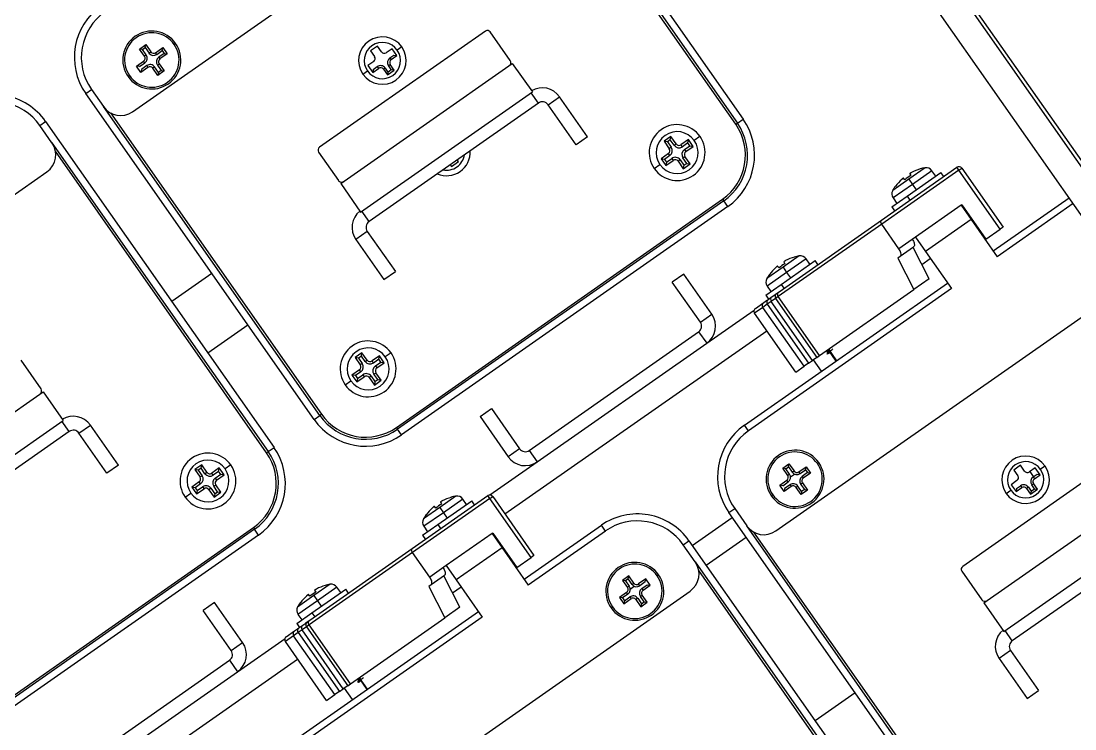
# Model space of a CAD drawing. Header units: millimetres. Extents: x 152904052 to 153933663, y 538271515 to 539240469.
# Drawn here: x 153353306.3 to 153353457.2, y 538947112.1 to 538947213.4 of the extents above; entities that cross this region are included whole.
import ezdxf

# ---------------------------------------------------------------- set-up
doc = ezdxf.new("R2010")
doc.units = ezdxf.units.MM
doc.layers.add('POWR', color=5, linetype='Continuous')

msp = doc.modelspace()

# ---------------------------------------------------------------- linework, layer by layer
at = {"layer": 'POWR', "color": 7}
for p, q in [((153353563.99, 538947041.41), (153353377.35, 538947307.97)), ((153353377.76, 538947308.25), (153353564.4, 538947041.7)), ((153353560.72, 538947039.12), (153353374.08, 538947305.67)), ((153353377.03, 538947246.09), (153353409.73, 538947199.4)), ((153353377.93, 538947243.06), (153353408.91, 538947198.83)), ((153353408.66, 538947198.66), (153353378.44, 538947241.82)), ((153353322.32, 538947200.45), (153353377.2, 538947238.88)), ((153353372.82, 538947212.01), (153353349.06, 538947195.38)), ((153353376.38, 538947207.79), (153353373.52, 538947211.89)), ((153353323.29, 538947209.44), (153353324.19, 538947210.07)), ((153353323.72, 538947209.36), (153353324.11, 538947209.64)), ((153353324.11, 538947209.64), (153353324.19, 538947210.07)), ((153353324.11, 538947209.64), (153353324.66, 538947208.87)), ((153353324.19, 538947210.07), (153353324.91, 538947209.04)), ((153353325.6, 538947208.92), (153353326.63, 538947209.64)), ((153353326.55, 538947209.21), (153353326.63, 538947209.64)), ((153353326.63, 538947209.64), (153353327.26, 538947208.74)), ((153353328.25, 538947210.11), (153353328.46, 538947210.25)), ((153353357.36, 538947209.86), (153353356.38, 538947209.17)), ((153353357.93, 538947209.04), (153353357.36, 538947209.86)), ((153353360.86, 538947209.74), (153353360.2, 538947209.28)), ((153353323.72, 538947209.36), (153353323.29, 538947209.44)), ((153353324.01, 538947208.41), (153353323.29, 538947209.44)), ((153353324.26, 538947208.59), (153353323.72, 538947209.36)), ((153353324.26, 538947208.59), (153353324.01, 538947208.41)), ((153353324.66, 538947208.87), (153353324.91, 538947209.04)), ((153353325.78, 538947208.67), (153353325.6, 538947208.92)), ((153353325.78, 538947208.67), (153353326.55, 538947209.21)), ((153353326.83, 538947208.81), (153353326.06, 538947208.27)), ((153353326.06, 538947208.27), (153353326.23, 538947208.02)), ((153353327.26, 538947208.74), (153353326.23, 538947208.02)), ((153353326.55, 538947209.21), (153353326.83, 538947208.81)), ((153353326.83, 538947208.81), (153353327.26, 538947208.74)), ((153353356.38, 538947209.17), (153353356.95, 538947208.35)), ((153353359.45, 538947209.49), (153353358.63, 538947208.91)), ((153353359.14, 538947208.18), (153353359.71, 538947208.58)), ((153353359.14, 538947208.18), (153353359.32, 538947207.93)), ((153353359.32, 538947207.93), (153353360.14, 538947208.5)), ((153353360.14, 538947208.5), (153353359.45, 538947209.49)), ((153353359.71, 538947208.58), (153353360.14, 538947208.5)), ((153353322.86, 538947207), (153353323.88, 538947207.72)), ((153353323.49, 538947206.1), (153353322.86, 538947207)), ((153353323.29, 538947206.93), (153353322.86, 538947207)), ((153353323.29, 538947206.93), (153353324.06, 538947207.47)), ((153353324.51, 538947206.82), (153353323.49, 538947206.1)), ((153353323.57, 538947206.53), (153353323.49, 538947206.1)), ((153353324.34, 538947207.07), (153353323.57, 538947206.53)), ((153353324.06, 538947207.47), (153353323.88, 538947207.72)), ((153353324.34, 538947207.07), (153353324.51, 538947206.82)), ((153353325.46, 538947206.87), (153353325.21, 538947206.69)), ((153353325.93, 538947205.67), (153353325.21, 538947206.69)), ((153353326, 538947206.1), (153353325.46, 538947206.87)), ((153353325.86, 538947207.15), (153353326.11, 538947207.32)), ((153353325.86, 538947207.15), (153353326.4, 538947206.38)), ((153353326.11, 538947207.32), (153353326.83, 538947206.3)), ((153353352.1, 538947190.18), (153353376.67, 538947207.38)), ((153353356.83, 538947207.65), (153353356.01, 538947207.08)), ((153353356.01, 538947207.08), (153353356.7, 538947206.1)), ((153353356.7, 538947206.1), (153353357.52, 538947206.67)), ((153353356.77, 538947206.52), (153353356.7, 538947206.1)), ((153353356.77, 538947206.52), (153353357.34, 538947206.92)), ((153353357.34, 538947206.92), (153353357.52, 538947206.67)), ((153353358.46, 538947206.72), (153353358.21, 538947206.55)), ((153353358.21, 538947206.55), (153353358.79, 538947205.73)), ((153353358.46, 538947206.72), (153353358.86, 538947206.15)), ((153353358.86, 538947206.15), (153353359.34, 538947206.49)), ((153353358.94, 538947207.06), (153353359.2, 538947207.23)), ((153353359.34, 538947206.49), (153353358.94, 538947207.06)), ((153353359.77, 538947206.42), (153353359.2, 538947207.23)), ((153353359.34, 538947206.49), (153353359.77, 538947206.42)), ((153353376.67, 538947207.38), (153353379.54, 538947203.29)), ((153353321.86, 538947205.63), (153353321.66, 538947205.49)), ((153353326.83, 538947206.3), (153353325.93, 538947205.67)), ((153353326, 538947206.1), (153353325.93, 538947205.67)), ((153353326.4, 538947206.38), (153353326, 538947206.1)), ((153353326.4, 538947206.38), (153353326.83, 538947206.3)), ((153353355.29, 538947205.84), (153353355.94, 538947206.3)), ((153353358.79, 538947205.73), (153353359.77, 538947206.42)), ((153353358.86, 538947206.15), (153353358.79, 538947205.73)), ((153353315.6, 538947203.08), (153353316.42, 538947203.65)), ((153353316.42, 538947203.65), (153353318.14, 538947201.19)), ((153353348.29, 538947156.38), (153353315.6, 538947203.08)), ((153353354.96, 538947186.08), (153353379.54, 538947203.29)), ((153353380.41, 538947201.7), (153353379.37, 538947203.17)), ((153353381.8, 538947201.45), (153353383.44, 538947202.6)), ((153353387.45, 538947196.87), (153353383.44, 538947202.6)), ((153353349.11, 538947156.96), (153353318.14, 538947201.19)), ((153353380.41, 538947201.7), (153353356.16, 538947184.72)), ((153353385.81, 538947195.72), (153353381.8, 538947201.45)), ((153353309.04, 538947198.49), (153353309.86, 538947199.06)), ((153353309.86, 538947199.06), (153353342.56, 538947152.37)), ((153353319.13, 538947200.29), (153353349.36, 538947157.13)), ((153353408.91, 538947198.83), (153353409.73, 538947199.4)), ((153353310.76, 538947196.03), (153353309.04, 538947198.49)), ((153353408.66, 538947198.66), (153353408.91, 538947198.83)), ((153353310.76, 538947196.03), (153353341.74, 538947151.79)), ((153353387.45, 538947196.87), (153353385.81, 538947195.72)), ((153353399.38, 538947196.92), (153353398.4, 538947196.23)), ((153353398.4, 538947196.23), (153353399.14, 538947195.16)), ((153353398.89, 538947196.14), (153353398.4, 538947196.23)), ((153353399.29, 538947196.43), (153353398.89, 538947196.14)), ((153353398.89, 538947196.14), (153353399.43, 538947195.37)), ((153353399.29, 538947196.43), (153353399.38, 538947196.92)), ((153353399.84, 538947195.65), (153353399.29, 538947196.43)), ((153353400.13, 538947195.85), (153353399.38, 538947196.92)), ((153353401.89, 538947196.48), (153353400.82, 538947195.73)), ((153353401.8, 538947195.99), (153353401.02, 538947195.44)), ((153353401.8, 538947195.99), (153353401.89, 538947196.48)), ((153353402.09, 538947195.58), (153353401.8, 538947195.99)), ((153353402.58, 538947195.49), (153353401.89, 538947196.48)), ((153353403.54, 538947196.9), (153353402.72, 538947196.33)), ((153353341.49, 538947151.62), (153353311.27, 538947194.79)), ((153353348.94, 538947194.68), (153353351.81, 538947190.59)), ((153353399.02, 538947194.47), (153353397.96, 538947193.72)), ((153353399.22, 538947194.18), (153353399.02, 538947194.47)), ((153353399.43, 538947195.37), (153353399.14, 538947195.16)), ((153353399.84, 538947195.65), (153353400.13, 538947195.85)), ((153353401.02, 538947195.44), (153353400.82, 538947195.73)), ((153353401.31, 538947195.04), (153353402.09, 538947195.58)), ((153353401.31, 538947195.04), (153353401.51, 538947194.75)), ((153353401.51, 538947194.75), (153353402.58, 538947195.49)), ((153353402.09, 538947195.58), (153353402.58, 538947195.49)), ((153353367.96, 538947192.62), (153353368.95, 538947193.31)), ((153353368.95, 538947193.31), (153353368.77, 538947193.56)), ((153353397.96, 538947193.72), (153353398.64, 538947192.74)), ((153353398.45, 538947193.64), (153353397.96, 538947193.72)), ((153353399.22, 538947194.18), (153353398.45, 538947193.64)), ((153353398.45, 538947193.64), (153353398.73, 538947193.23)), ((153353398.64, 538947192.74), (153353399.71, 538947193.49)), ((153353398.73, 538947193.23), (153353398.64, 538947192.74)), ((153353398.73, 538947193.23), (153353399.51, 538947193.77)), ((153353399.51, 538947193.77), (153353399.71, 538947193.49)), ((153353400.69, 538947193.56), (153353400.41, 538947193.36)), ((153353400.41, 538947193.36), (153353401.15, 538947192.3)), ((153353400.69, 538947193.56), (153353401.24, 538947192.79)), ((153353401.1, 538947193.85), (153353401.39, 538947194.05)), ((153353401.64, 538947193.07), (153353401.1, 538947193.85)), ((153353401.15, 538947192.3), (153353402.13, 538947192.99)), ((153353401.24, 538947192.79), (153353401.64, 538947193.07)), ((153353402.13, 538947192.99), (153353401.39, 538947194.05)), ((153353401.64, 538947193.07), (153353402.13, 538947192.99)), ((153353255.14, 538947153.42), (153353310.03, 538947191.85)), ((153353367.79, 538947192.87), (153353367.96, 538947192.62)), ((153353396.99, 538947192.31), (153353397.81, 538947192.89)), ((153353401.24, 538947192.79), (153353401.15, 538947192.3)), ((153353429.52, 538947184.94), (153353440.33, 538947192.51)), ((153353440.62, 538947192.1), (153353429.56, 538947184.36)), ((153353433.18, 538947188.36), (153353438.03, 538947191.75)), ((153353435.77, 538947192.43), (153353433.45, 538947190.8)), ((153353433.57, 538947191.58), (153353433.72, 538947191.31)), ((153353436.75, 538947192.02), (153353433.97, 538947190.06)), ((153353435.07, 538947192.27), (153353435.08, 538947192.26)), ((153353437.3, 538947191.24), (153353436.75, 538947192.02)), ((153353438.43, 538947191.18), (153353438.03, 538947191.75)), ((153353440.62, 538947192.1), (153353440.33, 538947192.51)), ((153353440.62, 538947192.1), (153353441.03, 538947192.39)), ((153353446.53, 538947183.66), (153353440.62, 538947192.1)), ((153353441.03, 538947192.39), (153353446.94, 538947183.95)), ((153353352.1, 538947190.18), (153353354.96, 538947186.08)), ((153353433.45, 538947190.8), (153353431.13, 538947189.18)), ((153353433.97, 538947190.06), (153353431.18, 538947188.11)), ((153353432.88, 538947190.72), (153353432.68, 538947190.96)), ((153353433.45, 538947190.8), (153353433.97, 538947190.06)), ((153353433.97, 538947190.06), (153353434.51, 538947189.29)), ((153353431.53, 538947189.77), (153353431.51, 538947189.79)), ((153353360.08, 538947155.24), (153353406.77, 538947187.93)), ((153353406.94, 538947187.69), (153353360.25, 538947154.99)), ((153353406.77, 538947187.93), (153353406.94, 538947187.69)), ((153353407.52, 538947186.87), (153353406.94, 538947187.69)), ((153353430.99, 538947186.82), (153353433.18, 538947188.36)), ((153353431.18, 538947188.11), (153353431.73, 538947187.34)), ((153353433.18, 538947188.36), (153353433.58, 538947187.78)), ((153353440.94, 538947187.08), (153353434.39, 538947182.49)), ((153353441.04, 538947187.15), (153353440.94, 538947187.08)), ((153353440.94, 538947187.08), (153353442.38, 538947185.03)), ((153353441.04, 538947187.15), (153353444.48, 538947182.23)), ((153353441.21, 538947186.9), (153353441.11, 538947186.83)), ((153353445.53, 538947180.52), (153353456.38, 538947188.12)), ((153353456.96, 538947187.3), (153353446.1, 538947179.7)), ((153353356.16, 538947184.72), (153353355.13, 538947186.2)), ((153353407.52, 538947186.87), (153353360.83, 538947154.17)), ((153353430.99, 538947186.82), (153353431.39, 538947186.25)), ((153353441.27, 538947186.82), (153353441.21, 538947186.69)), ((153353429.56, 538947184.36), (153353414.75, 538947173.99)), ((153353414.87, 538947174.68), (153353429.52, 538947184.94)), ((153353432.03, 538947180.84), (153353429.56, 538947184.36)), ((153353442.38, 538947185.03), (153353435.82, 538947180.44)), ((153353442.38, 538947185.03), (153353446.1, 538947179.7)), ((153353446.94, 538947183.95), (153353446.53, 538947183.66)), ((153353355.91, 538947183.33), (153353354.28, 538947182.18)), ((153353355.91, 538947183.33), (153353359.93, 538947177.6)), ((153353434.39, 538947182.49), (153353432.03, 538947180.84)), ((153353434.39, 538947182.49), (153353435.82, 538947180.44)), ((153353444.48, 538947182.23), (153353446.53, 538947183.66)), ((153353354.28, 538947182.18), (153353358.29, 538947176.45)), ((153353434.12, 538947181.08), (153353432.21, 538947179.74)), ((153353436.33, 538947176.52), (153353434.04, 538947181.02)), ((153353444.48, 538947182.23), (153353444.38, 538947182.16)), ((153353417.75, 538947179.81), (153353415.43, 538947178.18)), ((153353418.73, 538947179.4), (153353415.94, 538947177.45)), ((153353417.04, 538947179.66), (153353417.05, 538947179.64)), ((153353419.27, 538947178.62), (153353418.73, 538947179.4)), ((153353432.21, 538947179.74), (153353431.87, 538947179.5)), ((153353431.87, 538947179.5), (153353434.16, 538947175)), ((153353435.28, 538947178.59), (153353436.51, 538947179.46)), ((153353435.82, 538947180.44), (153353439.55, 538947175.12)), ((153353415.43, 538947178.18), (153353413.11, 538947176.56)), ((153353414.86, 538947178.1), (153353414.66, 538947178.34)), ((153353415.16, 538947175.74), (153353420.01, 538947179.14)), ((153353415.43, 538947178.18), (153353415.94, 538947177.45)), ((153353415.55, 538947178.96), (153353415.7, 538947178.69)), ((153353420.41, 538947178.56), (153353420.01, 538947179.14)), ((153353333.66, 538947177.27), (153353327.93, 538947173.26)), ((153353358.29, 538947176.45), (153353359.93, 538947177.6)), ((153353401.22, 538947177.21), (153353399.58, 538947176.06)), ((153353405.23, 538947171.47), (153353401.22, 538947177.21)), ((153353415.94, 538947177.45), (153353413.16, 538947175.5)), ((153353413.51, 538947177.15), (153353413.49, 538947177.17)), ((153353415.94, 538947177.45), (153353416.49, 538947176.67)), ((153353436.33, 538947176.52), (153353434.16, 538947175)), ((153353403.6, 538947170.33), (153353399.58, 538947176.06)), ((153353409.9, 538947155.57), (153353438.98, 538947175.93)), ((153353439.55, 538947175.12), (153353410.47, 538947154.75)), ((153353412.97, 538947174.2), (153353415.16, 538947175.74)), ((153353413.16, 538947175.5), (153353413.7, 538947174.72)), ((153353414.41, 538947140.42), (153353464.99, 538947175.84)), ((153353415.16, 538947175.74), (153353415.56, 538947175.17)), ((153353420.66, 538947165.55), (153353434.16, 538947175)), ((153353412.66, 538947173.14), (153353413.07, 538947173.42)), ((153353412.97, 538947174.2), (153353413.37, 538947173.63)), ((153353413.07, 538947173.42), (153353413.1, 538947173.44)), ((153353413.07, 538947173.42), (153353413.12, 538947173.36)), ((153353413.1, 538947173.44), (153353413.29, 538947173.57)), ((153353413.29, 538947173.58), (153353413.86, 538947173.98)), ((153353414.37, 538947173.72), (153353413.74, 538947173.28)), ((153353413.86, 538947173.98), (153353414.27, 538947174.26)), ((153353414.27, 538947174.26), (153353414.3, 538947174.28)), ((153353414.27, 538947174.26), (153353414.32, 538947174.2)), ((153353414.3, 538947174.28), (153353414.49, 538947174.42)), ((153353414.75, 538947173.99), (153353414.37, 538947173.72)), ((153353414.37, 538947173.72), (153353420.28, 538947165.28)), ((153353414.37, 538947173.72), (153353420.28, 538947165.28)), ((153353414.37, 538947173.72), (153353414.37, 538947173.72)), ((153353414.49, 538947174.42), (153353414.87, 538947174.68)), ((153353420.66, 538947165.55), (153353414.75, 538947173.99)), ((153353404.5, 538947167.3), (153353411.3, 538947172.06)), ((153353412.54, 538947172.44), (153353411.35, 538947171.6)), ((153353411.47, 538947172.3), (153353412.66, 538947173.14)), ((153353413.17, 538947172.88), (153353412.54, 538947172.44)), ((153353418.45, 538947164), (153353412.54, 538947172.44)), ((153353413.74, 538947173.28), (153353413.17, 538947172.88)), ((153353413.17, 538947172.88), (153353419.08, 538947164.44)), ((153353413.17, 538947172.88), (153353419.08, 538947164.44)), ((153353413.17, 538947172.88), (153353413.17, 538947172.88)), ((153353419.65, 538947164.84), (153353413.74, 538947173.28)), ((153353403.6, 538947170.33), (153353405.23, 538947171.47)), ((153353417.25, 538947163.17), (153353411.35, 538947171.6)), ((153353338.83, 538947169.9), (153353333.09, 538947165.88)), ((153353375.61, 538947142.86), (153353413.09, 538947169.1)), ((153353379.1, 538947151.96), (153353403.35, 538947168.93)), ((153353403.35, 538947168.93), (153353404.5, 538947167.3)), ((153353380.25, 538947150.32), (153353404.5, 538947167.3)), ((153353355.15, 538947165.94), (153353354.16, 538947165.26)), ((153353355.06, 538947165.46), (153353355.15, 538947165.94)), ((153353355.89, 538947164.88), (153353355.15, 538947165.94)), ((153353359.31, 538947165.93), (153353358.49, 538947165.36)), ((153353421.61, 538947166.22), (153353421.8, 538947166.22)), ((153353421.9, 538947165.81), (153353421.71, 538947165.73)), ((153353421.86, 538947166.39), (153353423, 538947164.75)), ((153353421.9, 538947165.81), (153353422.13, 538947166)), ((153353422.07, 538947165.93), (153353421.9, 538947165.81)), ((153353421.93, 538947166.44), (153353423.07, 538947164.8)), ((153353309.21, 538947160.76), (153353306.34, 538947164.86)), ((153353354.65, 538947165.17), (153353354.16, 538947165.26)), ((153353354.16, 538947165.26), (153353354.91, 538947164.19)), ((153353355.06, 538947165.46), (153353354.65, 538947165.17)), ((153353354.65, 538947165.17), (153353355.2, 538947164.39)), ((153353355.2, 538947164.39), (153353354.91, 538947164.19)), ((153353355.6, 538947164.68), (153353355.06, 538947165.46)), ((153353355.6, 538947164.68), (153353355.89, 538947164.88)), ((153353357.65, 538947165.5), (153353356.59, 538947164.76)), ((153353356.79, 538947164.47), (153353356.59, 538947164.76)), ((153353357.57, 538947165.01), (153353356.79, 538947164.47)), ((153353357.08, 538947164.06), (153353357.85, 538947164.61)), ((153353357.28, 538947163.77), (153353358.34, 538947164.52)), ((153353357.57, 538947165.01), (153353357.65, 538947165.5)), ((153353357.85, 538947164.61), (153353357.57, 538947165.01)), ((153353358.34, 538947164.52), (153353357.65, 538947165.5)), ((153353357.85, 538947164.61), (153353358.34, 538947164.52)), ((153353419.08, 538947164.44), (153353418.45, 538947164)), ((153353419.08, 538947164.44), (153353419.65, 538947164.84)), ((153353419.08, 538947164.44), (153353419.08, 538947164.44)), ((153353420.28, 538947165.28), (153353419.65, 538947164.84)), ((153353420.96, 538947163.32), (153353419.81, 538947164.95)), ((153353420.28, 538947165.28), (153353420.66, 538947165.55)), ((153353420.28, 538947165.28), (153353420.28, 538947165.28)), ((153353354.79, 538947163.5), (153353353.72, 538947162.75)), ((153353353.72, 538947162.75), (153353354.41, 538947161.77)), ((153353354.21, 538947162.66), (153353353.72, 538947162.75)), ((153353354.99, 538947163.21), (153353354.21, 538947162.66)), ((153353354.5, 538947162.26), (153353355.27, 538947162.8)), ((153353354.99, 538947163.21), (153353354.79, 538947163.5)), ((153353355.27, 538947162.8), (153353355.47, 538947162.51)), ((153353356.87, 538947162.88), (153353357.15, 538947163.08)), ((153353357.41, 538947162.1), (153353356.87, 538947162.88)), ((153353357.08, 538947164.06), (153353357.28, 538947163.77)), ((153353357.9, 538947162.01), (153353357.15, 538947163.08)), ((153353417.25, 538947163.17), (153353418.45, 538947164)), ((153353352.75, 538947161.34), (153353353.57, 538947161.91)), ((153353354.21, 538947162.66), (153353354.5, 538947162.26)), ((153353354.41, 538947161.77), (153353355.47, 538947162.51)), ((153353354.5, 538947162.26), (153353354.41, 538947161.77)), ((153353356.46, 538947162.59), (153353356.17, 538947162.39)), ((153353356.17, 538947162.39), (153353356.92, 538947161.32)), ((153353356.46, 538947162.59), (153353357, 538947161.81)), ((153353356.92, 538947161.32), (153353357.9, 538947162.01)), ((153353357, 538947161.81), (153353356.92, 538947161.32)), ((153353357, 538947161.81), (153353357.41, 538947162.1)), ((153353357.41, 538947162.1), (153353357.9, 538947162.01)), ((153353284.93, 538947143.14), (153353309.5, 538947160.35)), ((153353309.5, 538947160.35), (153353312.37, 538947156.26)), ((153353348.29, 538947156.38), (153353349.11, 538947156.96)), ((153353349.36, 538947157.13), (153353349.11, 538947156.96)), ((153353372.06, 538947156.79), (153353373.7, 538947157.94)), ((153353372.06, 538947156.79), (153353376.07, 538947151.05)), ((153353373.7, 538947157.94), (153353377.71, 538947152.2)), ((153353287.79, 538947139.05), (153353312.37, 538947156.26)), ((153353313.24, 538947154.67), (153353312.2, 538947156.14)), ((153353314.63, 538947154.42), (153353316.27, 538947155.57)), ((153353320.28, 538947149.83), (153353316.27, 538947155.57)), ((153353360.08, 538947155.24), (153353360.25, 538947154.99)), ((153353410.47, 538947154.75), (153353409.9, 538947155.57)), ((153353313.24, 538947154.67), (153353288.99, 538947137.69)), ((153353318.64, 538947148.69), (153353314.63, 538947154.42)), ((153353360.83, 538947154.17), (153353360.25, 538947154.99)), ((153353341.74, 538947151.79), (153353342.56, 538947152.37)), ((153353377.71, 538947152.2), (153353376.07, 538947151.05)), ((153353341.49, 538947151.62), (153353341.74, 538947151.79)), ((153353379.1, 538947151.96), (153353380.25, 538947150.32)), ((153353464.91, 538947151.98), (153353441.15, 538947135.34)), ((153353320.28, 538947149.83), (153353318.64, 538947148.69)), ((153353332.21, 538947149.88), (153353331.23, 538947149.2)), ((153353331.23, 538947149.2), (153353331.97, 538947148.13)), ((153353331.72, 538947149.11), (153353331.23, 538947149.2)), ((153353332.12, 538947149.4), (153353331.72, 538947149.11)), ((153353332.12, 538947149.4), (153353332.21, 538947149.88)), ((153353332.67, 538947148.62), (153353332.12, 538947149.4)), ((153353332.96, 538947148.82), (153353332.21, 538947149.88)), ((153353334.72, 538947149.44), (153353333.65, 538947148.7)), ((153353334.63, 538947148.95), (153353334.72, 538947149.44)), ((153353335.41, 538947148.46), (153353334.72, 538947149.44)), ((153353336.37, 538947149.87), (153353335.55, 538947149.3)), ((153353373.47, 538947145.57), (153353380.25, 538947150.32)), ((153353415.38, 538947149.4), (153353416.28, 538947150.03)), ((153353415.81, 538947149.33), (153353415.38, 538947149.4)), ((153353416.1, 538947148.38), (153353415.38, 538947149.4)), ((153353415.81, 538947149.33), (153353416.2, 538947149.6)), ((153353416.35, 538947148.55), (153353415.81, 538947149.33)), ((153353416.2, 538947149.6), (153353416.28, 538947150.03)), ((153353416.2, 538947149.6), (153353416.75, 538947148.83)), ((153353416.28, 538947150.03), (153353417, 538947149.01)), ((153353417.69, 538947148.89), (153353418.72, 538947149.6)), ((153353417.87, 538947148.63), (153353418.64, 538947149.17)), ((153353418.64, 538947149.17), (153353418.72, 538947149.6)), ((153353418.64, 538947149.17), (153353418.92, 538947148.78)), ((153353418.72, 538947149.6), (153353419.35, 538947148.7)), ((153353420.34, 538947150.07), (153353420.55, 538947150.21)), ((153353449.45, 538947149.82), (153353448.47, 538947149.13)), ((153353450.02, 538947149), (153353449.45, 538947149.82)), ((153353451.54, 538947149.45), (153353450.72, 538947148.88)), ((153353452.23, 538947148.47), (153353451.54, 538947149.45)), ((153353452.95, 538947149.71), (153353452.29, 538947149.25)), ((153353331.72, 538947149.11), (153353332.26, 538947148.33)), ((153353332.26, 538947148.33), (153353331.97, 538947148.13)), ((153353332.67, 538947148.62), (153353332.96, 538947148.82)), ((153353333.85, 538947148.41), (153353333.65, 538947148.7)), ((153353334.63, 538947148.95), (153353333.85, 538947148.41)), ((153353334.14, 538947148), (153353334.92, 538947148.55)), ((153353334.14, 538947148), (153353334.34, 538947147.71)), ((153353334.34, 538947147.71), (153353335.41, 538947148.46)), ((153353334.92, 538947148.55), (153353334.63, 538947148.95)), ((153353334.92, 538947148.55), (153353335.41, 538947148.46)), ((153353414.95, 538947146.96), (153353415.97, 538947147.68)), ((153353416.15, 538947147.43), (153353415.97, 538947147.68)), ((153353416.35, 538947148.55), (153353416.1, 538947148.38)), ((153353416.49, 538947148.16), (153353417.06, 538947148.56)), ((153353416.75, 538947148.83), (153353417, 538947149.01)), ((153353417.87, 538947148.63), (153353417.69, 538947148.89)), ((153353418.92, 538947148.78), (153353418.15, 538947148.24)), ((153353418.15, 538947148.24), (153353418.32, 538947147.98)), ((153353419.35, 538947148.7), (153353418.32, 538947147.98)), ((153353418.92, 538947148.78), (153353419.35, 538947148.7)), ((153353448.47, 538947149.13), (153353449.04, 538947148.31)), ((153353451.31, 538947148.2), (153353450.8, 538947148.93)), ((153353451.23, 538947148.15), (153353451.8, 538947148.54)), ((153353451.23, 538947148.15), (153353451.41, 538947147.89)), ((153353451.41, 538947147.89), (153353452.23, 538947148.47)), ((153353451.8, 538947148.54), (153353452.23, 538947148.47)), ((153353331.85, 538947147.44), (153353330.79, 538947146.69)), ((153353330.79, 538947146.69), (153353331.47, 538947145.71)), ((153353331.27, 538947146.6), (153353330.79, 538947146.69)), ((153353332.05, 538947147.15), (153353331.27, 538947146.6)), ((153353331.27, 538947146.6), (153353331.56, 538947146.2)), ((153353331.47, 538947145.71), (153353332.54, 538947146.45)), ((153353331.56, 538947146.2), (153353331.47, 538947145.71)), ((153353331.56, 538947146.2), (153353332.34, 538947146.74)), ((153353332.05, 538947147.15), (153353331.85, 538947147.44)), ((153353332.34, 538947146.74), (153353332.54, 538947146.45)), ((153353333.52, 538947146.53), (153353333.23, 538947146.33)), ((153353333.23, 538947146.33), (153353333.98, 538947145.26)), ((153353333.52, 538947146.53), (153353334.07, 538947145.75)), ((153353333.93, 538947146.82), (153353334.22, 538947147.02)), ((153353334.47, 538947146.04), (153353333.93, 538947146.82)), ((153353334.96, 538947145.95), (153353334.22, 538947147.02)), ((153353415.58, 538947146.06), (153353414.95, 538947146.96)), ((153353415.38, 538947146.89), (153353414.95, 538947146.96)), ((153353415.38, 538947146.89), (153353416.15, 538947147.43)), ((153353416.6, 538947146.78), (153353415.58, 538947146.06)), ((153353415.66, 538947146.49), (153353415.58, 538947146.06)), ((153353416.43, 538947147.03), (153353415.66, 538947146.49)), ((153353416.43, 538947147.03), (153353416.6, 538947146.78)), ((153353417.55, 538947146.83), (153353417.3, 538947146.66)), ((153353418.02, 538947145.63), (153353417.3, 538947146.66)), ((153353418.09, 538947146.06), (153353417.55, 538947146.83)), ((153353417.95, 538947147.11), (153353418.2, 538947147.29)), ((153353417.95, 538947147.11), (153353418.49, 538947146.34)), ((153353418.92, 538947146.26), (153353418.02, 538947145.63)), ((153353418.49, 538947146.34), (153353418.09, 538947146.06)), ((153353418.2, 538947147.29), (153353418.92, 538947146.26)), ((153353418.49, 538947146.34), (153353418.92, 538947146.26)), ((153353444.19, 538947130.14), (153353468.76, 538947147.35)), ((153353447.38, 538947145.8), (153353448.03, 538947146.26)), ((153353448.92, 538947147.62), (153353448.1, 538947147.04)), ((153353448.1, 538947147.04), (153353448.79, 538947146.06)), ((153353448.79, 538947146.06), (153353449.61, 538947146.63)), ((153353448.86, 538947146.49), (153353448.79, 538947146.06)), ((153353448.86, 538947146.49), (153353449.43, 538947146.88)), ((153353449.43, 538947146.88), (153353449.61, 538947146.63)), ((153353450.55, 538947146.69), (153353450.3, 538947146.51)), ((153353450.3, 538947146.51), (153353450.88, 538947145.69)), ((153353450.55, 538947146.69), (153353450.95, 538947146.12)), ((153353450.88, 538947145.69), (153353451.86, 538947146.38)), ((153353450.95, 538947146.12), (153353451.43, 538947146.45)), ((153353451.03, 538947147.02), (153353451.29, 538947147.2)), ((153353451.43, 538947146.45), (153353451.03, 538947147.02)), ((153353451.86, 538947146.38), (153353451.29, 538947147.2)), ((153353451.43, 538947146.45), (153353451.86, 538947146.38)), ((153353329.82, 538947145.28), (153353330.64, 538947145.85)), ((153353333.98, 538947145.26), (153353334.96, 538947145.95)), ((153353334.07, 538947145.75), (153353333.98, 538947145.26)), ((153353334.07, 538947145.75), (153353334.47, 538947146.04)), ((153353334.47, 538947146.04), (153353334.96, 538947145.95)), ((153353362.35, 538947137.91), (153353373.16, 538947145.48)), ((153353373.45, 538947145.07), (153353362.39, 538947137.32)), ((153353366.01, 538947141.32), (153353370.86, 538947144.72)), ((153353368.6, 538947145.4), (153353366.28, 538947143.77)), ((153353369.58, 538947144.98), (153353366.8, 538947143.03)), ((153353367.89, 538947145.24), (153353367.91, 538947145.22)), ((153353370.13, 538947144.2), (153353369.58, 538947144.98)), ((153353371.26, 538947144.15), (153353370.86, 538947144.72)), ((153353373.45, 538947145.07), (153353373.16, 538947145.48)), ((153353373.45, 538947145.07), (153353373.86, 538947145.36)), ((153353379.36, 538947136.63), (153353373.45, 538947145.07)), ((153353373.86, 538947145.36), (153353379.77, 538947136.92)), ((153353413.95, 538947145.6), (153353413.75, 538947145.45)), ((153353418.09, 538947146.06), (153353418.02, 538947145.63)), ((153353450.95, 538947146.12), (153353450.88, 538947145.69)), ((153353366.28, 538947143.77), (153353363.96, 538947142.14)), ((153353365.71, 538947143.68), (153353365.51, 538947143.93)), ((153353366.28, 538947143.77), (153353366.8, 538947143.03)), ((153353366.4, 538947144.55), (153353366.55, 538947144.28)), ((153353407.69, 538947143.04), (153353408.51, 538947143.61)), ((153353408.51, 538947143.61), (153353410.23, 538947141.15)), ((153353447.05, 538947126.04), (153353471.63, 538947143.25)), ((153353366.8, 538947143.03), (153353364.01, 538947141.08)), ((153353364.36, 538947142.74), (153353364.34, 538947142.75)), ((153353366.8, 538947143.03), (153353367.34, 538947142.25)), ((153353402.44, 538947138.33), (153353408.17, 538947142.34)), ((153353440.38, 538947096.35), (153353407.69, 538947143.04)), ((153353472.5, 538947141.66), (153353448.25, 538947124.69)), ((153353292.91, 538947108.21), (153353339.6, 538947140.9)), ((153353339.77, 538947140.65), (153353293.08, 538947107.96)), ((153353339.6, 538947140.9), (153353339.77, 538947140.65)), ((153353340.35, 538947139.83), (153353339.77, 538947140.65)), ((153353363.82, 538947139.79), (153353366.01, 538947141.32)), ((153353364.01, 538947141.08), (153353364.55, 538947140.3)), ((153353366.01, 538947141.32), (153353366.41, 538947140.75)), ((153353373.87, 538947140.11), (153353373.77, 538947140.04)), ((153353373.87, 538947140.11), (153353377.31, 538947135.2)), ((153353378.36, 538947133.49), (153353389.42, 538947141.23)), ((153353389.99, 538947140.41), (153353378.93, 538947132.67)), ((153353389.99, 538947140.41), (153353389.42, 538947141.23)), ((153353441.2, 538947096.92), (153353410.23, 538947141.15)), ((153353411.22, 538947140.26), (153353441.45, 538947097.09)), ((153353340.35, 538947139.83), (153353293.65, 538947107.14)), ((153353363.82, 538947139.79), (153353364.22, 538947139.21)), ((153353373.77, 538947140.04), (153353367.22, 538947135.45)), ((153353373.77, 538947140.04), (153353375.21, 538947138)), ((153353374.04, 538947139.87), (153353373.94, 538947139.8)), ((153353374.1, 538947139.78), (153353374.04, 538947139.66)), ((153353401.13, 538947138.45), (153353401.95, 538947139.02)), ((153353401.95, 538947139.02), (153353434.65, 538947092.33)), ((153353404.42, 538947135.5), (153353410.15, 538947139.52)), ((153353362.39, 538947137.32), (153353347.58, 538947126.96)), ((153353347.7, 538947127.65), (153353362.35, 538947137.91)), ((153353364.86, 538947133.8), (153353362.39, 538947137.32)), ((153353375.21, 538947138), (153353368.65, 538947133.41)), ((153353375.21, 538947138), (153353378.93, 538947132.67)), ((153353402.85, 538947135.99), (153353401.13, 538947138.45)), ((153353377.31, 538947135.2), (153353379.36, 538947136.63)), ((153353379.77, 538947136.92), (153353379.36, 538947136.63)), ((153353402.85, 538947135.99), (153353433.83, 538947091.76)), ((153353367.22, 538947135.45), (153353364.86, 538947133.8)), ((153353367.22, 538947135.45), (153353368.65, 538947133.41)), ((153353377.31, 538947135.2), (153353377.21, 538947135.13)), ((153353397.41, 538947134.01), (153353397.61, 538947134.15)), ((153353433.58, 538947091.59), (153353403.36, 538947134.75)), ((153353441.03, 538947134.65), (153353443.9, 538947130.55)), ((153353350.58, 538947132.78), (153353348.26, 538947131.15)), ((153353349.87, 538947132.62), (153353349.88, 538947132.6)), ((153353365.04, 538947132.71), (153353364.7, 538947132.47)), ((153353366.95, 538947134.05), (153353365.04, 538947132.71)), ((153353369.16, 538947129.49), (153353366.87, 538947133.99)), ((153353368.65, 538947133.41), (153353372.38, 538947128.08)), ((153353393.34, 538947133.97), (153353392.44, 538947133.34)), ((153353392.44, 538947133.34), (153353393.16, 538947132.32)), ((153353392.87, 538947133.27), (153353392.44, 538947133.34)), ((153353393.27, 538947133.54), (153353392.87, 538947133.27)), ((153353392.87, 538947133.27), (153353393.41, 538947132.49)), ((153353393.27, 538947133.54), (153353393.34, 538947133.97)), ((153353393.81, 538947132.77), (153353393.27, 538947133.54)), ((153353394.06, 538947132.95), (153353393.34, 538947133.97)), ((153353393.81, 538947132.77), (153353394.06, 538947132.95)), ((153353395.78, 538947133.54), (153353394.76, 538947132.82)), ((153353394.93, 538947132.57), (153353394.76, 538947132.82)), ((153353395.71, 538947133.11), (153353394.93, 538947132.57)), ((153353395.21, 538947132.18), (153353395.98, 538947132.72)), ((153353395.39, 538947131.92), (153353396.41, 538947132.64)), ((153353395.71, 538947133.11), (153353395.78, 538947133.54)), ((153353396.41, 538947132.64), (153353395.78, 538947133.54)), ((153353395.98, 538947132.72), (153353396.41, 538947132.64)), ((153353348.26, 538947131.15), (153353345.93, 538947129.52)), ((153353347.23, 538947093.38), (153353402.12, 538947131.81)), ((153353347.69, 538947131.07), (153353347.48, 538947131.31)), ((153353347.99, 538947128.71), (153353352.84, 538947132.1)), ((153353348.26, 538947131.15), (153353348.77, 538947130.41)), ((153353348.37, 538947131.93), (153353348.53, 538947131.66)), ((153353351.56, 538947132.36), (153353348.77, 538947130.41)), ((153353352.1, 538947131.59), (153353351.56, 538947132.36)), ((153353353.24, 538947131.53), (153353352.84, 538947132.1)), ((153353364.7, 538947132.47), (153353366.99, 538947127.97)), ((153353368.11, 538947131.56), (153353369.34, 538947132.42)), ((153353393.04, 538947131.62), (153353392.01, 538947130.9)), ((153353393.21, 538947131.37), (153353392.44, 538947130.83)), ((153353393.21, 538947131.37), (153353393.04, 538947131.62)), ((153353393.41, 538947132.49), (153353393.16, 538947132.32)), ((153353393.55, 538947132.1), (153353394.13, 538947132.5)), ((153353395.01, 538947131.05), (153353395.27, 538947131.23)), ((153353395.21, 538947132.18), (153353395.39, 538947131.92)), ((153353395.98, 538947130.2), (153353395.27, 538947131.23)), ((153353334.05, 538947130.17), (153353332.41, 538947129.03)), ((153353338.06, 538947124.44), (153353334.05, 538947130.17)), ((153353348.77, 538947130.41), (153353345.99, 538947128.46)), ((153353346.34, 538947130.12), (153353346.32, 538947130.14)), ((153353348.77, 538947130.41), (153353349.32, 538947129.64)), ((153353392.01, 538947130.9), (153353392.64, 538947130)), ((153353392.44, 538947130.83), (153353392.01, 538947130.9)), ((153353392.44, 538947130.83), (153353392.72, 538947130.43)), ((153353392.64, 538947130), (153353393.67, 538947130.72)), ((153353392.72, 538947130.43), (153353392.64, 538947130)), ((153353392.72, 538947130.43), (153353393.49, 538947130.97)), ((153353393.49, 538947130.97), (153353393.67, 538947130.72)), ((153353394.62, 538947130.77), (153353394.36, 538947130.6)), ((153353394.36, 538947130.6), (153353395.08, 538947129.57)), ((153353394.62, 538947130.77), (153353395.16, 538947130)), ((153353395.55, 538947130.28), (153353395.01, 538947131.05)), ((153353395.08, 538947129.57), (153353395.98, 538947130.2)), ((153353395.16, 538947130), (153353395.08, 538947129.57)), ((153353395.16, 538947130), (153353395.55, 538947130.28)), ((153353395.55, 538947130.28), (153353395.98, 538947130.2)), ((153353444.19, 538947130.14), (153353447.05, 538947126.04)), ((153353336.42, 538947123.29), (153353332.41, 538947129.03)), ((153353342.73, 538947108.54), (153353371.81, 538947128.9)), ((153353372.38, 538947128.08), (153353343.3, 538947107.72)), ((153353345.8, 538947127.17), (153353347.99, 538947128.71)), ((153353345.99, 538947128.46), (153353346.53, 538947127.69)), ((153353347.99, 538947128.71), (153353348.39, 538947128.13)), ((153353369.16, 538947129.49), (153353366.99, 538947127.97)), ((153353391.02, 538947129.54), (153353390.81, 538947129.39)), ((153353345.8, 538947127.17), (153353346.2, 538947126.6)), ((153353345.93, 538947126.41), (153353346.12, 538947126.54)), ((153353346.12, 538947126.54), (153353346.69, 538947126.94)), ((153353347.2, 538947126.69), (153353346.57, 538947126.25)), ((153353346.69, 538947126.94), (153353347.1, 538947127.23)), ((153353347.1, 538947127.23), (153353347.13, 538947127.25)), ((153353347.1, 538947127.23), (153353347.15, 538947127.17)), ((153353347.13, 538947127.25), (153353347.32, 538947127.38)), ((153353347.58, 538947126.96), (153353347.2, 538947126.69)), ((153353347.2, 538947126.69), (153353353.11, 538947118.25)), ((153353347.2, 538947126.69), (153353353.11, 538947118.25)), ((153353347.2, 538947126.69), (153353347.2, 538947126.69)), ((153353347.32, 538947127.38), (153353347.7, 538947127.65)), ((153353353.49, 538947118.52), (153353347.58, 538947126.96)), ((153353353.49, 538947118.52), (153353366.99, 538947127.97)), ((153353337.33, 538947120.26), (153353344.13, 538947125.02)), ((153353345.37, 538947125.41), (153353344.18, 538947124.57)), ((153353344.3, 538947125.27), (153353345.49, 538947126.1)), ((153353346, 538947125.85), (153353345.37, 538947125.41)), ((153353351.28, 538947116.97), (153353345.37, 538947125.41)), ((153353345.49, 538947126.1), (153353345.9, 538947126.39)), ((153353345.9, 538947126.39), (153353345.93, 538947126.41)), ((153353345.9, 538947126.39), (153353345.95, 538947126.32)), ((153353346.57, 538947126.25), (153353346, 538947125.85)), ((153353346, 538947125.85), (153353351.91, 538947117.41)), ((153353346, 538947125.85), (153353351.91, 538947117.41)), ((153353346, 538947125.85), (153353346, 538947125.85)), ((153353352.48, 538947117.81), (153353346.57, 538947126.25)), ((153353448.25, 538947124.69), (153353447.22, 538947126.16)), ((153353336.42, 538947123.29), (153353338.06, 538947124.44)), ((153353350.08, 538947116.13), (153353344.18, 538947124.57)), ((153353308.44, 538947095.82), (153353345.92, 538947122.07)), ((153353448, 538947123.29), (153353446.37, 538947122.15)), ((153353446.37, 538947122.15), (153353450.38, 538947116.41)), ((153353448, 538947123.29), (153353452.02, 538947117.56)), ((153353311.93, 538947104.92), (153353336.18, 538947121.9)), ((153353336.18, 538947121.9), (153353337.33, 538947120.26)), ((153353313.08, 538947103.28), (153353337.33, 538947120.26)), ((153353354.44, 538947119.19), (153353354.63, 538947119.18)), ((153353354.69, 538947119.36), (153353355.83, 538947117.72)), ((153353354.76, 538947119.4), (153353355.9, 538947117.77)), ((153353351.91, 538947117.41), (153353352.48, 538947117.81)), ((153353353.11, 538947118.25), (153353352.48, 538947117.81)), ((153353353.79, 538947116.28), (153353352.64, 538947117.92)), ((153353353.11, 538947118.25), (153353353.49, 538947118.52)), ((153353353.11, 538947118.25), (153353353.11, 538947118.25)), ((153353354.73, 538947118.77), (153353354.96, 538947118.97)), ((153353354.9, 538947118.89), (153353354.73, 538947118.77)), ((153353450.38, 538947116.41), (153353452.02, 538947117.56)), ((153353350.08, 538947116.13), (153353351.28, 538947116.97)), ((153353351.91, 538947117.41), (153353351.28, 538947116.97)), ((153353351.91, 538947117.41), (153353351.91, 538947117.41)), ((153353425.75, 538947117.24), (153353420.02, 538947113.22))]:
    msp.add_line(p, q, dxfattribs=at)
for centre, radius, start, end in [((153353322.97, 538947208.24), 9, 125, 215), ((153353322.97, 538947208.24), 8, 125, 215), ((153353325.06, 538947207.87), 4.15, 35, 215), ((153353325.06, 538947207.87), 3.9, 35, 215), ((153353358.07, 538947207.79), 3.4, 35, 215), ((153353373.11, 538947211.6), 0.5, 35, 125), ((153353325.06, 538947207.87), 4.15, 215, 35), ((153353325.06, 538947207.87), 3.9, 215, 35), ((153353358.07, 538947207.79), 3.4, 215, 35), ((153353358.07, 538947207.79), 2.6, 35, 215), ((153353323.6, 538947208.13), 0.5, 305, 35), ((153353323.6, 538947208.13), 0.807, 305, 35), ((153353325.32, 538947209.33), 0.807, 215, 305), ((153353325.32, 538947209.33), 0.5, 215, 305), ((153353326.52, 538947207.61), 0.807, 125, 215), ((153353326.52, 538947207.61), 0.5, 125, 215), ((153353358.07, 538947207.79), 2.6, 215, 35), ((153353356.54, 538947208.06), 0.5, 305, 35), ((153353358.34, 538947209.32), 0.5, 215, 305), ((153353359.61, 538947207.52), 0.807, 125, 215), ((153353324.8, 538947206.41), 0.807, 35, 125), ((153353324.8, 538947206.41), 0.5, 35, 125), ((153353357.8, 538947206.26), 0.807, 35, 125), ((153353357.8, 538947206.26), 0.5, 35, 125), ((153353359.61, 538947207.52), 0.5, 125, 215), ((153353375.97, 538947207.51), 0.5, 305, 35), ((153353380.98, 538947200.88), 3, 35, 121.1774), ((153353302.49, 538947193.9), 9, 35, 125), ((153353302.49, 538947193.9), 8, 35, 125), ((153353320.59, 538947202.91), 3, 215, 305), ((153353380.98, 538947200.88), 1, 35, 125), ((153353402.35, 538947194.24), 9, 305, 35), ((153353400.27, 538947194.61), 4, 35, 215), ((153353400.27, 538947194.61), 3, 35, 215), ((153353402.35, 538947194.24), 7.7, 305, 35), ((153353402.35, 538947194.24), 8, 305, 35), ((153353308.31, 538947194.31), 3, 305, 35), ((153353400.27, 538947194.61), 4, 215, 35), ((153353400.27, 538947194.61), 3, 215, 35), ((153353349.35, 538947194.97), 0.5, 125, 215), ((153353367.25, 538947194.69), 3.4, 246.9657, 3.0343), ((153353398.73, 538947194.88), 0.5, 305, 35), ((153353398.73, 538947194.88), 0.851, 305, 35), ((153353400.54, 538947196.14), 0.851, 215, 305), ((153353400.54, 538947196.14), 0.5, 215, 305), ((153353401.8, 538947194.34), 0.851, 125, 215), ((153353401.8, 538947194.34), 0.5, 125, 215), ((153353367.25, 538947194.69), 2.6, 258.8131, 351.1869), ((153353400, 538947193.08), 0.851, 35, 125), ((153353400, 538947193.08), 0.5, 35, 125), ((153353436.83, 538947185.98), 6.52, 105.6083, 117.5152), ((153353436.8, 538947186.01), 6.5, 99.1279, 105.5214), ((153353435.93, 538947191.44), 1, 35, 99.1279), ((153353440.62, 538947192.1), 0.5, 35, 125), ((153353352.22, 538947190.87), 0.5, 215, 305), ((153353436.83, 538947185.97), 6.52, 132.4848, 144.3917), ((153353436.91, 538947185.86), 6.32, 120.3185, 129.6814), ((153353432, 538947188.69), 1, 150.8721, 215), ((153353436.8, 538947186.01), 6.5, 144.4786, 150.8721), ((153353356.73, 538947183.9), 3, 128.8226, 215), ((153353356.73, 538947183.9), 1, 125, 215), ((153353418.81, 538947173.36), 6.52, 105.6083, 117.5152), ((153353418.78, 538947173.39), 6.5, 99.1279, 105.5214), ((153353417.91, 538947178.82), 1, 35, 99.1279), ((153353418.81, 538947173.36), 6.52, 132.4848, 144.3917), ((153353418.89, 538947173.24), 6.32, 120.3185, 129.6814), ((153353413.98, 538947176.07), 1, 150.8721, 215), ((153353418.78, 538947173.39), 6.5, 144.4786, 150.8721), ((153353413.58, 538947173.17), 0.499, 125.07, 215.0698), ((153353413.58, 538947173.17), 0.5, 125, 215), ((153353413.06, 538947173.35), 0.103, 37.4159, 66.5165), ((153353414.15, 538947173.57), 0.499, 125.07, 215.0698), ((153353414.78, 538947174.01), 0.5, 125, 215), ((153353414.78, 538947174.01), 0.499, 125.07, 215.0698), ((153353414.26, 538947174.19), 0.103, 37.4159, 66.5165), ((153353412.95, 538947172.73), 0.499, 125.07, 215.0698), ((153353402.78, 538947169.75), 1, 305, 35), ((153353402.78, 538947169.75), 3, 305, 35), ((153353356.03, 538947163.63), 4, 35, 215), ((153353356.03, 538947163.63), 4, 215, 35), ((153353356.03, 538947163.63), 3, 35, 215), ((153353356.03, 538947163.63), 3, 215, 35), ((153353354.5, 538947163.91), 0.851, 305, 35), ((153353356.3, 538947165.17), 0.851, 215, 305), ((153353356.3, 538947165.17), 0.5, 215, 305), ((153353354.5, 538947163.91), 0.5, 305, 35), ((153353355.76, 538947162.1), 0.851, 35, 125), ((153353357.56, 538947163.36), 0.851, 125, 215), ((153353357.56, 538947163.36), 0.5, 125, 215), ((153353355.76, 538947162.1), 0.5, 35, 125), ((153353308.8, 538947160.47), 0.5, 305, 35), ((153353313.81, 538947153.85), 3, 35, 121.1774), ((153353355.66, 538947161.55), 8, 215, 305), ((153353355.66, 538947161.55), 7.7, 215, 305), ((153353355.66, 538947161.55), 9, 215, 305), ((153353415.06, 538947148.2), 9, 125, 215), ((153353313.81, 538947153.85), 1, 35, 125), ((153353415.06, 538947148.2), 8, 125, 215), ((153353335.18, 538947147.21), 9, 305, 35), ((153353378.53, 538947152.77), 1, 215, 305), ((153353333.1, 538947147.57), 4, 35, 215), ((153353335.18, 538947147.21), 7.7, 305, 35), ((153353335.18, 538947147.21), 8, 305, 35), ((153353378.53, 538947152.77), 3, 215, 305), ((153353417.15, 538947147.83), 4.15, 35, 215), ((153353417.15, 538947147.83), 3.9, 35, 215), ((153353450.16, 538947147.75), 3.4, 35, 215), ((153353333.1, 538947147.57), 4, 215, 35), ((153353333.1, 538947147.57), 3, 35, 215), ((153353333.1, 538947147.57), 3, 215, 35), ((153353417.15, 538947147.83), 4.15, 215, 35), ((153353417.15, 538947147.83), 3.9, 215, 35), ((153353450.16, 538947147.75), 3.4, 215, 35), ((153353450.16, 538947147.75), 2.6, 35, 215), ((153353450.16, 538947147.75), 2.6, 215, 35), ((153353331.56, 538947147.84), 0.5, 305, 35), ((153353331.56, 538947147.84), 0.851, 305, 35), ((153353333.37, 538947149.11), 0.851, 215, 305), ((153353333.37, 538947149.11), 0.5, 215, 305), ((153353334.63, 538947147.3), 0.851, 125, 215), ((153353334.63, 538947147.3), 0.5, 125, 215), ((153353415.69, 538947148.09), 0.5, 305, 35), ((153353415.69, 538947148.09), 0.807, 305, 35), ((153353417.41, 538947149.29), 0.807, 215, 305), ((153353417.41, 538947149.29), 0.5, 215, 305), ((153353418.61, 538947147.57), 0.807, 125, 215), ((153353418.61, 538947147.57), 0.5, 125, 215), ((153353448.63, 538947148.03), 0.5, 305, 35), ((153353450.43, 538947149.29), 0.5, 215, 305), ((153353451.7, 538947147.48), 0.807, 125, 215), ((153353451.7, 538947147.48), 0.5, 125, 215), ((153353332.83, 538947146.04), 0.851, 35, 125), ((153353332.83, 538947146.04), 0.5, 35, 125), ((153353416.89, 538947146.37), 0.807, 35, 125), ((153353416.89, 538947146.37), 0.5, 35, 125), ((153353449.89, 538947146.22), 0.807, 35, 125), ((153353449.89, 538947146.22), 0.5, 35, 125), ((153353369.66, 538947138.94), 6.52, 105.6083, 117.5152), ((153353369.63, 538947138.98), 6.5, 99.1279, 105.5214), ((153353368.76, 538947144.41), 1, 35, 99.1279), ((153353373.45, 538947145.07), 0.5, 35, 125), ((153353369.66, 538947138.94), 6.52, 132.4848, 144.3917), ((153353369.74, 538947138.82), 6.32, 120.3185, 129.6814), ((153353364.83, 538947141.66), 1, 150.8721, 215), ((153353369.63, 538947138.98), 6.5, 144.4786, 150.8721), ((153353394.58, 538947133.86), 9, 35, 125), ((153353394.58, 538947133.86), 8, 35, 125), ((153353412.68, 538947142.88), 3, 215, 305), ((153353394.21, 538947131.77), 4.15, 35, 215), ((153353394.21, 538947131.77), 3.9, 35, 215), ((153353400.4, 538947134.27), 3, 305, 35), ((153353394.21, 538947131.77), 4.15, 215, 35), ((153353441.44, 538947134.93), 0.5, 125, 215), ((153353351.64, 538947126.32), 6.52, 105.6083, 117.5152), ((153353351.61, 538947126.36), 6.5, 99.1279, 105.5214), ((153353350.74, 538947131.79), 1, 35, 99.1279), ((153353394.21, 538947131.77), 3.9, 215, 35), ((153353394.47, 538947133.23), 0.807, 215, 305), ((153353394.47, 538947133.23), 0.5, 215, 305), ((153353351.64, 538947126.32), 6.52, 132.4848, 144.3917), ((153353351.72, 538947126.2), 6.32, 120.3185, 129.6814), ((153353392.75, 538947132.03), 0.5, 305, 35), ((153353392.75, 538947132.03), 0.807, 305, 35), ((153353393.95, 538947130.31), 0.807, 35, 125), ((153353395.67, 538947131.51), 0.807, 125, 215), ((153353395.67, 538947131.51), 0.5, 125, 215), ((153353351.61, 538947126.36), 6.5, 144.4786, 150.8721), ((153353393.95, 538947130.31), 0.5, 35, 125), ((153353444.31, 538947130.84), 0.5, 215, 305), ((153353346.81, 538947129.04), 1, 150.8721, 215), ((153353346.41, 538947126.13), 0.5, 125, 215), ((153353346.41, 538947126.13), 0.499, 125.07, 215.0698), ((153353346.98, 538947126.53), 0.499, 125.07, 215.0698), ((153353347.61, 538947126.97), 0.5, 125, 215), ((153353347.61, 538947126.97), 0.499, 125.07, 215.0698), ((153353347.09, 538947127.15), 0.103, 37.4159, 66.5165), ((153353345.78, 538947125.69), 0.499, 125.07, 215.0698), ((153353345.89, 538947126.31), 0.103, 37.4159, 66.5165), ((153353448.82, 538947123.87), 3, 128.8226, 215), ((153353335.61, 538947122.72), 3, 305, 35), ((153353448.82, 538947123.87), 1, 125, 215), ((153353335.61, 538947122.72), 1, 305, 35)]:
    msp.add_arc(centre, radius, start, end, dxfattribs=at)
for points, knots in [([(153353433.82, 538947191.76), (153353433.78, 538947191.74), (153353433.71, 538947191.7), (153353433.63, 538947191.65), (153353433.57, 538947191.6), (153353433.57, 538947191.59), (153353433.57, 538947191.58)], [0, 0, 0, 0, 0.250648, 0.499754, 0.7491, 1, 1, 1, 1]), ([(153353432.68, 538947190.96), (153353432.67, 538947190.96), (153353432.66, 538947190.96), (153353432.6, 538947190.93), (153353432.52, 538947190.86), (153353432.46, 538947190.81), (153353432.43, 538947190.78)], [0, 0, 0, 0, 0.250648, 0.499754, 0.7491, 1, 1, 1, 1]), ([(153353432.43, 538947190.78), (153353432.46, 538947190.81), (153353432.52, 538947190.86), (153353432.6, 538947190.93), (153353432.66, 538947190.96), (153353432.67, 538947190.96), (153353432.68, 538947190.96)], [0, 0, 0, 0, 0.2506482, 0.4997541, 0.7490998, 1, 1, 1, 1]), ([(153353429.56, 538947184.36), (153353429.54, 538947184.4), (153353429.49, 538947184.48), (153353429.44, 538947184.62), (153353429.42, 538947184.75), (153353429.45, 538947184.87), (153353429.5, 538947184.92), (153353429.52, 538947184.94)], [0, 0, 0, 0, 0.163518, 0.344285, 0.539301, 0.775308, 1, 1, 1, 1]), ([(153353433.94, 538947182.17), (153353433.99, 538947182.1), (153353434.1, 538947181.93), (153353434.2, 538947181.68), (153353434.25, 538947181.42), (153353434.23, 538947181.2), (153353434.16, 538947181.12), (153353434.12, 538947181.08)], [0, 0, 0, 0, 0.1747357, 0.3635479, 0.5596916, 0.7878702, 1, 1, 1, 1]), ([(153353432.21, 538947179.74), (153353432.25, 538947179.79), (153353432.35, 538947179.9), (153353432.33, 538947180.22), (153353432.21, 538947180.55), (153353432.09, 538947180.74), (153353432.03, 538947180.84)], [0, 0, 0, 0, 0.273241, 0.566326, 0.792171, 1, 1, 1, 1]), ([(153353414.66, 538947178.34), (153353414.65, 538947178.34), (153353414.63, 538947178.34), (153353414.57, 538947178.31), (153353414.49, 538947178.24), (153353414.43, 538947178.19), (153353414.4, 538947178.16)], [0, 0, 0, 0, 0.250648, 0.499754, 0.7491, 1, 1, 1, 1]), ([(153353414.4, 538947178.16), (153353414.43, 538947178.19), (153353414.49, 538947178.24), (153353414.57, 538947178.31), (153353414.63, 538947178.34), (153353414.65, 538947178.34), (153353414.66, 538947178.34)], [0, 0, 0, 0, 0.250648, 0.499754, 0.7491, 1, 1, 1, 1]), ([(153353415.8, 538947179.14), (153353415.76, 538947179.12), (153353415.69, 538947179.08), (153353415.61, 538947179.03), (153353415.55, 538947178.98), (153353415.55, 538947178.97), (153353415.55, 538947178.96)], [0, 0, 0, 0, 0.250648, 0.499754, 0.7491, 1, 1, 1, 1]), ([(153353414.75, 538947173.99), (153353414.73, 538947174.03), (153353414.68, 538947174.11), (153353414.66, 538947174.26), (153353414.67, 538947174.42), (153353414.74, 538947174.57), (153353414.83, 538947174.65), (153353414.87, 538947174.68)], [0, 0, 0, 0, 0.174928, 0.36388, 0.560047, 0.788091, 1, 1, 1, 1]), ([(153353411.47, 538947172.3), (153353411.42, 538947172.25), (153353411.31, 538947172.15), (153353411.25, 538947171.94), (153353411.26, 538947171.75), (153353411.32, 538947171.65), (153353411.35, 538947171.6)], [0, 0, 0, 0, 0.270336, 0.562527, 0.789797, 1, 1, 1, 1]), ([(153353421.73, 538947165.76), (153353421.73, 538947165.77), (153353421.74, 538947165.8), (153353422.01, 538947166.04), (153353422.37, 538947166.33), (153353422.56, 538947166.49)], [0, 0, 0, 0, 0.212902, 0.581197, 1, 1, 1, 1]), ([(153353421.85, 538947166.15), (153353421.82, 538947166.08), (153353421.78, 538947165.95), (153353421.73, 538947165.81), (153353421.71, 538947165.74)], [0, 0, 0, 0, 0.4998935, 1, 1, 1, 1]), ([(153353422.12, 538947166.36), (153353422.03, 538947166.32), (153353421.86, 538947166.23), (153353421.78, 538947166.2), (153353421.8, 538947166.24), (153353421.81, 538947166.25)], [0, 0, 0, 0, 0.402272, 0.802406, 1, 1, 1, 1]), ([(153353366.65, 538947144.73), (153353366.61, 538947144.71), (153353366.54, 538947144.67), (153353366.46, 538947144.61), (153353366.4, 538947144.57), (153353366.4, 538947144.56), (153353366.4, 538947144.55)], [0, 0, 0, 0, 0.250648, 0.499754, 0.7491, 1, 1, 1, 1]), ([(153353365.51, 538947143.93), (153353365.5, 538947143.93), (153353365.49, 538947143.93), (153353365.43, 538947143.89), (153353365.34, 538947143.83), (153353365.28, 538947143.78), (153353365.25, 538947143.75)], [0, 0, 0, 0, 0.250648, 0.499754, 0.7491, 1, 1, 1, 1]), ([(153353365.25, 538947143.75), (153353365.28, 538947143.78), (153353365.34, 538947143.83), (153353365.43, 538947143.89), (153353365.49, 538947143.93), (153353365.5, 538947143.93), (153353365.51, 538947143.93)], [0, 0, 0, 0, 0.250648, 0.499754, 0.7491, 1, 1, 1, 1]), ([(153353362.39, 538947137.32), (153353362.37, 538947137.36), (153353362.32, 538947137.45), (153353362.27, 538947137.58), (153353362.25, 538947137.72), (153353362.28, 538947137.84), (153353362.33, 538947137.88), (153353362.35, 538947137.91)], [0, 0, 0, 0, 0.1635184, 0.3442853, 0.5393013, 0.7753085, 1, 1, 1, 1]), ([(153353366.77, 538947135.14), (153353366.82, 538947135.06), (153353366.92, 538947134.9), (153353367.03, 538947134.64), (153353367.08, 538947134.39), (153353367.06, 538947134.17), (153353366.99, 538947134.09), (153353366.95, 538947134.05)], [0, 0, 0, 0, 0.1747357, 0.3635479, 0.5596916, 0.7878702, 1, 1, 1, 1]), ([(153353365.04, 538947132.71), (153353365.08, 538947132.76), (153353365.18, 538947132.87), (153353365.16, 538947133.18), (153353365.04, 538947133.52), (153353364.92, 538947133.71), (153353364.86, 538947133.8)], [0, 0, 0, 0, 0.273241, 0.566326, 0.792171, 1, 1, 1, 1]), ([(153353347.48, 538947131.31), (153353347.48, 538947131.31), (153353347.46, 538947131.31), (153353347.4, 538947131.27), (153353347.32, 538947131.21), (153353347.26, 538947131.16), (153353347.23, 538947131.13)], [0, 0, 0, 0, 0.250648, 0.499754, 0.7491, 1, 1, 1, 1]), ([(153353347.23, 538947131.13), (153353347.26, 538947131.16), (153353347.32, 538947131.21), (153353347.4, 538947131.27), (153353347.46, 538947131.31), (153353347.48, 538947131.31), (153353347.48, 538947131.31)], [0, 0, 0, 0, 0.250648, 0.499754, 0.7491, 1, 1, 1, 1]), ([(153353348.63, 538947132.11), (153353348.59, 538947132.09), (153353348.52, 538947132.05), (153353348.43, 538947131.99), (153353348.38, 538947131.95), (153353348.38, 538947131.94), (153353348.37, 538947131.93)], [0, 0, 0, 0, 0.250648, 0.499754, 0.7491, 1, 1, 1, 1]), ([(153353347.58, 538947126.96), (153353347.56, 538947127), (153353347.51, 538947127.08), (153353347.48, 538947127.23), (153353347.5, 538947127.39), (153353347.57, 538947127.54), (153353347.66, 538947127.61), (153353347.7, 538947127.65)], [0, 0, 0, 0, 0.174928, 0.36388, 0.560047, 0.788091, 1, 1, 1, 1]), ([(153353344.3, 538947125.27), (153353344.24, 538947125.22), (153353344.13, 538947125.12), (153353344.07, 538947124.91), (153353344.09, 538947124.72), (153353344.15, 538947124.62), (153353344.18, 538947124.57)], [0, 0, 0, 0, 0.270336, 0.562527, 0.789797, 1, 1, 1, 1]), ([(153353354.73, 538947118.77), (153353354.65, 538947118.74), (153353354.49, 538947118.66), (153353354.56, 538947118.75), (153353354.83, 538947119.01), (153353355.2, 538947119.3), (153353355.39, 538947119.45)], [0, 0, 0, 0, 0.240848, 0.476572, 0.721491, 1, 1, 1, 1]), ([(153353354.68, 538947119.12), (153353354.65, 538947119.05), (153353354.61, 538947118.91), (153353354.56, 538947118.78), (153353354.53, 538947118.71)], [0, 0, 0, 0, 0.4998935, 1, 1, 1, 1]), ([(153353354.95, 538947119.33), (153353354.86, 538947119.28), (153353354.69, 538947119.19), (153353354.61, 538947119.17), (153353354.63, 538947119.2), (153353354.64, 538947119.21)], [0, 0, 0, 0, 0.4022724, 0.8024055, 1, 1, 1, 1])]:
    msp.add_open_spline(points, degree=3, knots=knots, dxfattribs=at)

doc.saveas('drawing.dxf')
